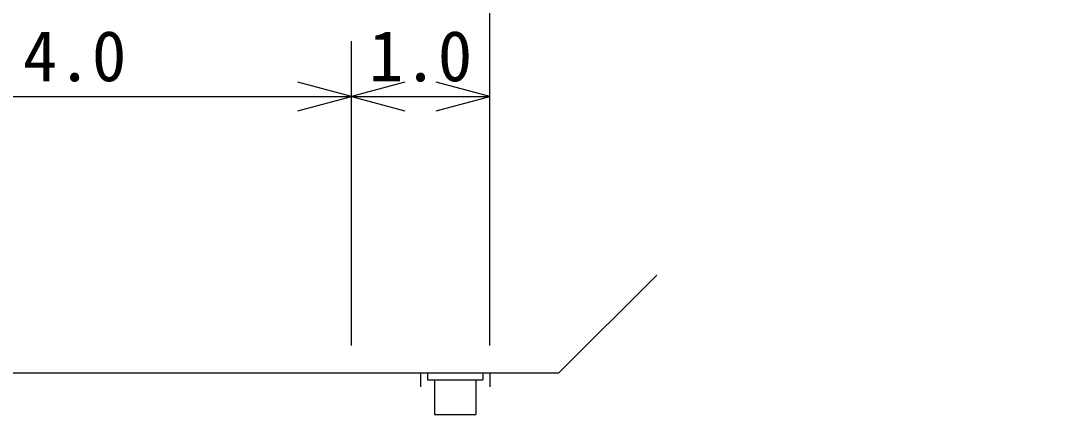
# Model space of a CAD drawing. Units: millimetres on the paper, enlarged 1000 times, with parts at other scales. Extents: x 40000 to 680000, y 20000 to 380000.
# Drawn here: x 175013 to 212124, y 229521 to 243767 of the extents above; entities that cross this region are included whole.
import ezdxf
from ezdxf.enums import TextEntityAlignment as Align

# ---------------------------------------------------------------- set-up
doc = ezdxf.new("R2010")
doc.units = ezdxf.units.MM
doc.header["$LTSCALE"] = 1000
doc.layers.add('M-BGD', color=7, linetype='Continuous', lineweight=25)
doc.styles.add('ＭＳ ゴシック', font='')
doc.styles.get('ＭＳ ゴシック').set_extended_font_data('MS Gothic')

msp = doc.modelspace()

# ---------------------------------------------------------------- linework, layer by layer
at = {"layer": 'M-BGD'}
for p, q in [((191968, 232021), (191968, 248021)), ((186968, 232021), (186968, 243021)), ((186968, 241021), (185036, 241538)), ((188900, 241538), (186968, 241021)), ((191968, 241021), (190036, 241538)), ((166968, 241021), (186968, 241021)), ((185036, 240503), (186968, 241021)), ((186968, 241021), (191968, 241021)), ((186968, 241021), (188900, 240503)), ((190036, 240503), (191968, 241021)), ((194468, 231021), (198003, 234556)), ((166968, 231021), (186968, 231021)), ((186968, 231021), (191968, 231021)), ((189468, 231021), (189468, 230521)), ((189718, 231021), (189718, 230771)), ((191718, 231021), (191718, 230771)), ((191968, 231021), (191968, 230521)), ((191968, 231021), (194468, 231021)), ((189718, 230771), (191718, 230771)), ((189968, 230771), (189968, 229521)), ((191468, 230771), (191468, 229521)), ((189968, 229521), (191468, 229521))]:
    msp.add_line(p, q, dxfattribs=at)
msp.add_open_spline([(350895, 241136), (350622, 241358), (350334, 241602), (350353, 242000), (350372, 242416), (350850, 242444), (351044, 242812), (351243, 243189), (351103, 243501), (351321, 243867), (351519, 244199), (351809, 244258), (351985, 244602), (352327, 245273), (352245, 245767), (352198, 246519), (352167, 246998), (351787, 247159), (351649, 247619), (351275, 248875), (351443, 249658), (351165, 250939), (350852, 252386), (350668, 253201), (350197, 254605), (349743, 255957), (349641, 256830), (348790, 257976), (347932, 259132), (347133, 259500), (345979, 260361), (344659, 261346), (343870, 261837), (342444, 262661), (341098, 263439), (340372, 263966), (338909, 264492), (337907, 264853), (337327, 265055), (336268, 265174), (335687, 265239), (335359, 265091), (334774, 265083), (333288, 265063), (332447, 264994), (330970, 265152), (329656, 265293), (328910, 265343), (327623, 265642), (325004, 266251), (323642, 266967), (321064, 267729), (318346, 268532), (316859, 269140), (314079, 269688), (311144, 270267), (309426, 270064), (306455, 270413), (304638, 270626), (303644, 270960), (301818, 271065), (300199, 271159), (299288, 271130), (297668, 271065), (296221, 271008), (295388, 271105), (293968, 270823), (293259, 270683), (292892, 270490), (292204, 270270), (291622, 270084), (291327, 269819), (290717, 269786), (288515, 269668), (287272, 270024), (285115, 270478), (283826, 270749), (283127, 271002), (281837, 271264), (277436, 272159), (274918, 272378), (270465, 272968), (266668, 273471), (264503, 273443), (260712, 273990), (257046, 274519), (255016, 274978), (251398, 275769), (248018, 276507), (246205, 277261), (242824, 277994), (241169, 278352), (240255, 278702), (238565, 278803), (237851, 278846), (237432, 278935), (236736, 278777), (236214, 278659), (235963, 278462), (235456, 278293), (234949, 278124), (234665, 278021), (234142, 277913), (233422, 277764), (232995, 277818), (232275, 277671), (231601, 277532), (231287, 277229), (230615, 277083), (228912, 276712), (227916, 276755), (226188, 276529), (225173, 276396), (224613, 276256), (223595, 276149), (220210, 275794), (218266, 275984), (214915, 275388), (214099, 275243), (213702, 274937), (212909, 274697), (212037, 274432), (211561, 274217), (210661, 274074), (209633, 273911), (209022, 273746), (207998, 273936), (207173, 274089), (206875, 274625), (206096, 274939), (205688, 275103), (205386, 275033), (205024, 275284), (204780, 275454), (204647, 275595), (204540, 275872), (204283, 276537), (204517, 277018), (204229, 277671), (204043, 278091), (203711, 278179), (203468, 278570), (203311, 278824), (203311, 279009), (203226, 279296), (203166, 279497), (203135, 279610), (203088, 279815), (202977, 280297), (202939, 280573), (202846, 281059), (202735, 281640), (202804, 282005), (202569, 282546), (202320, 283121), (201874, 283262), (201601, 283826), (201394, 284254), (201332, 284454), (201213, 284980)], degree=3, knots=[0, 0, 0, 0, 1, 1, 1, 2, 2, 2, 3, 3, 3, 4, 4, 4, 5, 5, 5, 6, 6, 6, 7, 7, 7, 8, 8, 8, 9, 9, 9, 10, 10, 10, 11, 11, 11, 12, 12, 12, 13, 13, 13, 14, 14, 14, 15, 15, 15, 16, 16, 16, 17, 17, 17, 18, 18, 18, 19, 19, 19, 20, 20, 20, 21, 21, 21, 22, 22, 22, 23, 23, 23, 24, 24, 24, 25, 25, 25, 26, 26, 26, 27, 27, 27, 28, 28, 28, 29, 29, 29, 30, 30, 30, 31, 31, 31, 32, 32, 32, 33, 33, 33, 34, 34, 34, 35, 35, 35, 36, 36, 36, 37, 37, 37, 38, 38, 38, 39, 39, 39, 40, 40, 40, 41, 41, 41, 42, 42, 42, 43, 43, 43, 44, 44, 44, 45, 45, 45, 46, 46, 46, 47, 47, 47, 48, 48, 48, 49, 49, 49, 50, 50, 50, 51, 51, 51, 52, 52, 52, 53, 53, 53, 53], dxfattribs=at)

# ---------------------------------------------------------------- texts
at = {"layer": 'M-BGD', "style": 'ＭＳ ゴシック'}
for s, p in [('4.0', (176968, 241021)), ('1.0', (189468, 241021))]:
    msp.add_text(s, height=1833, dxfattribs=at).set_placement(p, align=Align.BOTTOM_CENTER)

doc.saveas('drawing.dxf')
